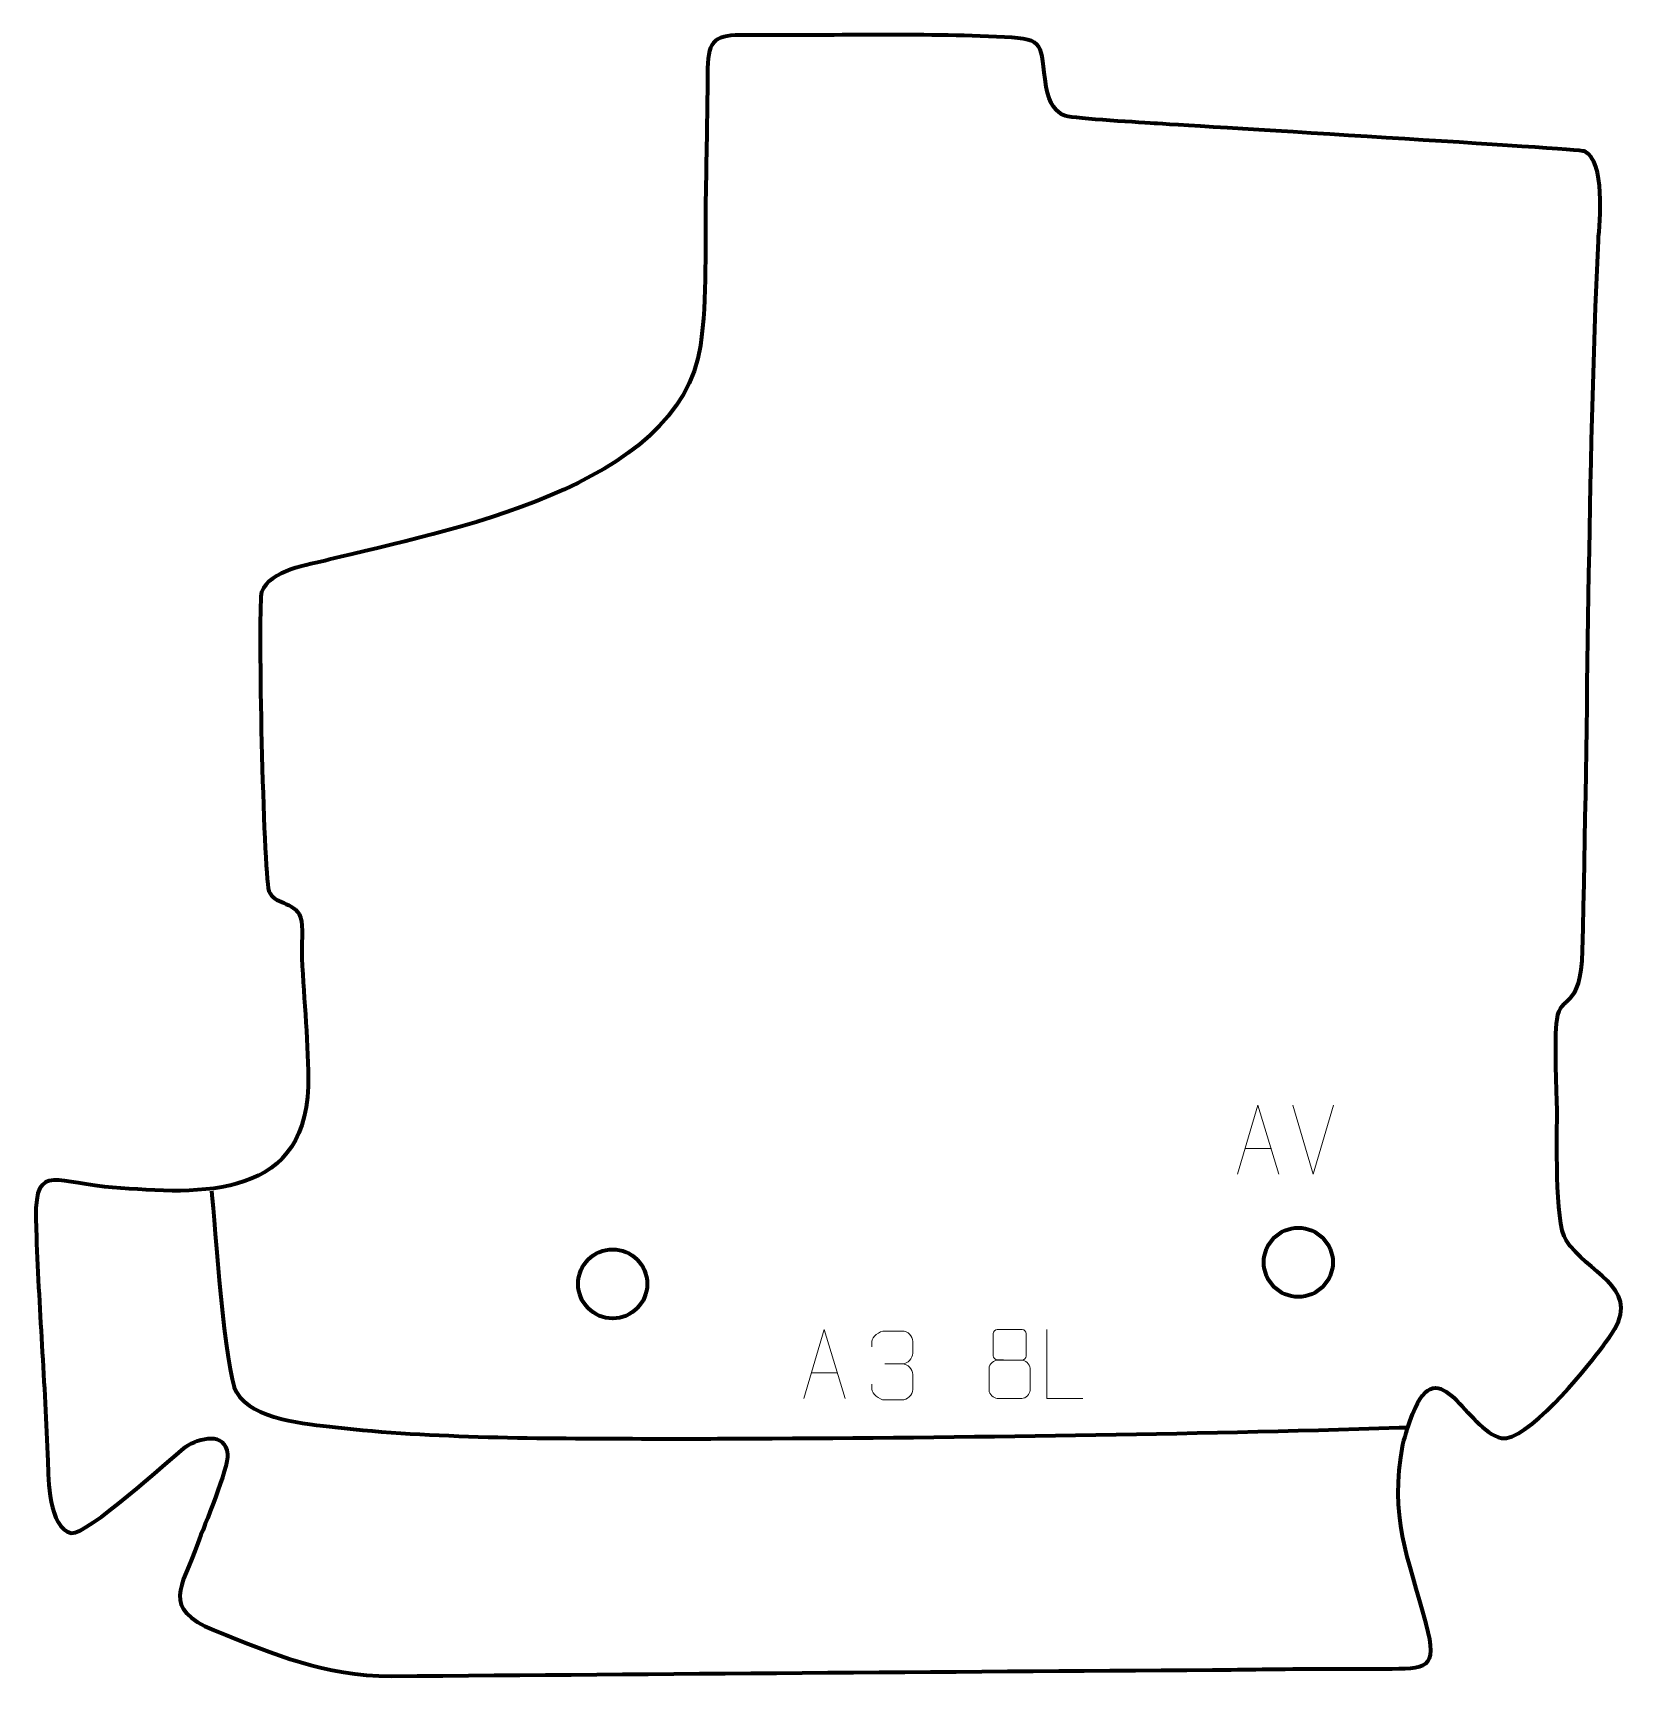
# Model space of a CAD drawing. Header units: millimetres. Extents: x 1053 to 1634, y 141 to 736.
import ezdxf

# ---------------------------------------------------------------- set-up
doc = ezdxf.new("R2010")
doc.units = ezdxf.units.MM
doc.header["$MEASUREMENT"] = 0
doc.layers.add('layer 2', color=7, linetype='Continuous')
doc.layers.add('layer 3', color=7, linetype='Continuous')

msp = doc.modelspace()

# ---------------------------------------------------------------- linework, layer by layer
at = {"layer": 'layer 2', "color": 142, "lineweight": 200}
for centre in [(1510.7843, 290.4966), (1262.6046, 282.6914)]:
    msp.add_ellipse(centre, major_axis=(0, 12.5), ratio=1, dxfattribs=at)
at = {"layer": 'layer 2', "color": 250, "lineweight": 9}
for points, knots in [([(1488.8087, 322.4194), (1488.8087, 322.4194), (1496.1797, 347.3729), (1496.1797, 347.3729), (1496.1797, 347.3729), (1496.1797, 347.3729), (1503.7496, 322.4194), (1503.7496, 322.4194)], [0, 0, 0, 0, 0.33333333, 0.33333333, 0.33333333, 0.33333333, 1, 1, 1, 1]), ([(1331.7876, 241.2111), (1331.7876, 241.2111), (1339.1586, 266.1646), (1339.1586, 266.1646), (1339.1586, 266.1646), (1339.1586, 266.1646), (1346.7285, 241.2111), (1346.7285, 241.2111)], [0, 0, 0, 0, 0.33333333, 0.33333333, 0.33333333, 0.33333333, 1, 1, 1, 1]), ([(1356.4502, 259.933), (1356.4502, 259.933), (1356.4502, 261.7902), (1356.4502, 261.7902), (1356.4502, 261.7902), (1356.4359, 263.5321), (1359.1004, 265.6502), (1361.1595, 265.6275), (1361.1595, 265.6275), (1363.2236, 265.6275), (1365.2876, 265.6275), (1367.3513, 265.6275), (1367.3513, 265.6275), (1369.5458, 265.6363), (1371.1441, 263.7895), (1371.1885, 261.8774), (1371.1885, 261.8774), (1371.1881, 260.4423), (1371.1881, 259.0072), (1371.1885, 257.5717), (1371.1885, 257.5717), (1371.1399, 255.9182), (1369.5373, 253.6882), (1367.339, 253.6982), (1367.339, 253.6982), (1369.5427, 253.687), (1371.1507, 251.8838), (1371.2047, 249.8243), (1371.2047, 249.8243), (1371.2043, 248.0396), (1371.2043, 246.2549), (1371.2047, 244.4698), (1371.2047, 244.4698), (1371.2148, 242.4084), (1369.1599, 240.6453), (1367.339, 240.6534), (1367.339, 240.6534), (1365.2737, 240.6537), (1363.2085, 240.6537), (1361.1429, 240.6534), (1361.1429, 240.6534), (1358.9743, 240.6649), (1356.4433, 243.0651), (1356.4247, 244.5269), (1356.4247, 244.5269), (1356.4247, 244.5269), (1356.4247, 246.4355), (1356.4247, 246.4355)], [0, 0, 0, 0, 0.07692308, 0.07692308, 0.07692308, 0.07692308, 0.15384615, 0.15384615, 0.15384615, 0.15384615, 0.23076923, 0.23076923, 0.23076923, 0.23076923, 0.30769231, 0.30769231, 0.30769231, 0.30769231, 0.38461538, 0.38461538, 0.38461538, 0.38461538, 0.46153846, 0.46153846, 0.46153846, 0.46153846, 0.53846154, 0.53846154, 0.53846154, 0.53846154, 0.61538462, 0.61538462, 0.61538462, 0.61538462, 0.69230769, 0.69230769, 0.69230769, 0.69230769, 0.76923077, 0.76923077, 0.76923077, 0.76923077, 0.84615385, 0.84615385, 0.84615385, 0.84615385, 1, 1, 1, 1]), ([(1400.3047, 264.6987), (1400.3047, 262.4857), (1400.3047, 258.8034), (1400.3047, 256.5901), (1400.3047, 256.5901), (1400.3197, 256.0827), (1401.1271, 255.1513), (1401.8272, 255.1525), (1401.8272, 255.1525), (1404.7971, 255.1527), (1407.7673, 255.0678), (1410.7377, 255.0675), (1410.7377, 255.0675), (1411.5348, 255.0717), (1412.2555, 255.862), (1412.2529, 256.5827), (1412.2529, 256.5827), (1412.2526, 258.7987), (1412.2526, 262.4834), (1412.2529, 264.6987), (1412.2529, 264.6987), (1412.2344, 265.4095), (1411.623, 266.1699), (1410.7891, 266.1625), (1410.7891, 266.1625), (1407.772, 266.1622), (1404.7551, 266.1622), (1401.7385, 266.1625), (1401.7385, 266.1625), (1401.1121, 266.1701), (1400.288, 265.4591), (1400.3047, 264.6987)], [0, 0, 0, 0, 0.11111111, 0.11111111, 0.11111111, 0.11111111, 0.22222222, 0.22222222, 0.22222222, 0.22222222, 0.33333333, 0.33333333, 0.33333333, 0.33333333, 0.44444444, 0.44444444, 0.44444444, 0.44444444, 0.55555556, 0.55555556, 0.55555556, 0.55555556, 0.66666667, 0.66666667, 0.66666667, 0.66666667, 0.77777778, 0.77777778, 0.77777778, 0.77777778, 1, 1, 1, 1]), ([(1432.7326, 241.211), (1432.7326, 241.211), (1419.7835, 241.211), (1419.7835, 241.211), (1419.7835, 241.211), (1419.7835, 241.211), (1419.7835, 266.1646), (1419.7835, 266.1646)], [0, 0, 0, 0, 0.33333333, 0.33333333, 0.33333333, 0.33333333, 1, 1, 1, 1]), ([(1398.8459, 252.1805), (1398.8459, 249.0097), (1398.8459, 247.3076), (1398.8459, 244.1362), (1398.8459, 244.1362), (1398.8374, 242.9143), (1400.5353, 241.2216), (1401.7879, 241.2131), (1401.7879, 241.2131), (1404.771, 241.2134), (1407.7543, 241.2134), (1410.7377, 241.2131), (1410.7377, 241.2131), (1412.061, 241.2248), (1413.6814, 242.8464), (1413.6703, 244.1456), (1413.6703, 244.1456), (1413.67, 247.3138), (1413.67, 249.0126), (1413.6703, 252.1805), (1413.6703, 252.1805), (1413.6006, 253.5609), (1412.0228, 255.1395), (1410.7174, 255.1334), (1410.7174, 255.1334), (1407.7408, 255.1331), (1404.7642, 255.1331), (1401.7879, 255.1334), (1401.7879, 255.1334), (1400.7084, 255.1398), (1398.8621, 253.5609), (1398.8459, 252.1805)], [0, 0, 0, 0, 0.11111111, 0.11111111, 0.11111111, 0.11111111, 0.22222222, 0.22222222, 0.22222222, 0.22222222, 0.33333333, 0.33333333, 0.33333333, 0.33333333, 0.44444444, 0.44444444, 0.44444444, 0.44444444, 0.55555556, 0.55555556, 0.55555556, 0.55555556, 0.66666667, 0.66666667, 0.66666667, 0.66666667, 0.77777778, 0.77777778, 0.77777778, 0.77777778, 1, 1, 1, 1])]:
    msp.add_open_spline(points, degree=3, knots=knots, dxfattribs=at)
for points in [[(1516.1682, 322.4121), (1516.1682, 322.4121), (1508.8464, 347.3657), (1508.8464, 347.3657)], [(1523.4901, 347.3657), (1523.4901, 347.3657), (1516.1683, 322.4121), (1516.1683, 322.4121)], [(1491.5313, 331.6688), (1491.5313, 331.6688), (1501.027, 331.6688), (1501.027, 331.6688)], [(1334.5102, 250.4605), (1334.5102, 250.4605), (1344.0059, 250.4605), (1344.0059, 250.4605)], [(1361.1599, 253.6878), (1361.1599, 253.6878), (1367.3563, 253.6878), (1367.3563, 253.6878)]]:
    msp.add_open_spline(points, degree=3, dxfattribs=at)
at = {"layer": 'layer 2', "color": 142, "lineweight": 158}
msp.add_open_spline([(1117.4162, 316.4262), (1118.5634, 304.1069), (1122.186, 250.7194), (1126.4378, 243.46), (1126.4378, 243.46), (1132.2728, 233.4974), (1151.6155, 231.9748), (1162.1701, 230.7744), (1162.1701, 230.7744), (1197.3315, 226.7753), (1237.5837, 226.7518), (1273.0739, 226.6442), (1273.0739, 226.6442), (1286.4078, 226.6038), (1299.741, 226.6381), (1313.0748, 226.6999), (1313.0748, 226.6999), (1390.8376, 227.0833), (1469.503, 228.1832), (1547.2328, 230.6447), (1547.2328, 230.6447), (1548.2982, 230.6785), (1549.3635, 230.7132), (1550.4288, 230.7484)], degree=3, knots=[0, 0, 0, 0, 0.14285714, 0.14285714, 0.14285714, 0.14285714, 0.28571429, 0.28571429, 0.28571429, 0.28571429, 0.42857143, 0.42857143, 0.42857143, 0.42857143, 0.57142857, 0.57142857, 0.57142857, 0.57142857, 0.71428571, 0.71428571, 0.71428571, 0.71428571, 1, 1, 1, 1], dxfattribs=at)
at = {"layer": 'layer 3', "color": 242, "lineweight": 158}
msp.add_open_spline([(1613.653, 403.4561), (1613.0854, 381.2815), (1605.6547, 388.0342), (1604.4302, 378.4705), (1604.4302, 378.4705), (1603.4409, 370.7434), (1604.2396, 354.6709), (1604.429, 346.434), (1604.429, 346.434), (1604.523, 337.0913), (1603.4711, 304.9758), (1607.6716, 298.5161), (1607.6716, 298.5161), (1615.236, 286.8835), (1634.1344, 281.4927), (1625.3483, 266.4446), (1625.3483, 266.4446), (1623.7821, 263.7622), (1621.6492, 261.0347), (1619.8028, 258.5118), (1619.8028, 258.5118), (1614.4949, 251.5976), (1593.11, 224.9598), (1584.3206, 226.8746), (1584.3206, 226.8746), (1571.6828, 229.6279), (1561.8495, 259.9722), (1552.1269, 235.5642), (1552.1269, 235.5642), (1550.6742, 231.9174), (1549.6755, 228.302), (1548.6276, 224.5295), (1548.6276, 224.5295), (1543.6368, 198.5032), (1550.5496, 183.6806), (1557.0646, 159.5669), (1557.0646, 159.5669), (1561.5827, 142.8444), (1557.1542, 143.4714), (1541.9908, 143.3228), (1541.9908, 143.3228), (1527.2331, 143.1783), (1512.5367, 143.3812), (1497.6954, 143.1594), (1497.6954, 143.1594), (1491.7145, 143.0701), (1485.7361, 142.9864), (1479.7545, 142.9385), (1479.7545, 142.9385), (1380.6892, 142.2841), (1281.6664, 141.4754), (1182.6045, 140.6697), (1182.6045, 140.6697), (1157.2839, 140.8411), (1141.3242, 148.2997), (1118.3511, 157.2624), (1118.3511, 157.2624), (1098.9815, 165.321), (1106.566, 172.4758), (1112.469, 188.8504), (1112.469, 188.8504), (1114.7018, 194.9479), (1123.6235, 216.0799), (1123.1624, 221.0406), (1123.1624, 221.0406), (1122.3844, 229.4108), (1113.0556, 227.0041), (1107.9849, 223.6474), (1107.9849, 223.6474), (1101.5571, 218.4938), (1072.4646, 191.9), (1066.6509, 192.4594), (1066.6509, 192.4594), (1058.4605, 194.3325), (1058.3785, 211.9566), (1058.1423, 218.4638), (1058.1423, 218.4638), (1057.1334, 246.5133), (1054.8769, 274.6127), (1053.8999, 302.5387), (1053.8999, 302.5387), (1052.7404, 326.9588), (1059.5727, 319.7373), (1078.625, 317.8694), (1078.625, 317.8694), (1109.7489, 315.2777), (1151.1958, 311.4016), (1152.3295, 354.1628), (1152.3295, 354.1628), (1152.6226, 369.2545), (1150.7139, 385.3343), (1150.1518, 400.6693), (1150.1518, 400.6693), (1149.855, 408.765), (1150.859, 413.7204), (1149.129, 416.5373), (1149.129, 416.5373), (1145.9401, 421.7298), (1138.9716, 420.0415), (1137.9386, 425.9305), (1137.9386, 425.9305), (1135.8823, 439.3894), (1134.1127, 529.5079), (1135.5235, 533.1166), (1135.5235, 533.1166), (1138.7275, 541.312), (1152.1808, 542.9109), (1159.9956, 544.9202), (1159.9956, 544.9202), (1201.7885, 555.3476), (1286.7519, 570.5074), (1294.4013, 622.4828), (1294.4013, 622.4828), (1296.8013, 638.7903), (1295.9503, 661.0406), (1296.2881, 678.0771), (1296.2881, 678.0771), (1296.5839, 692.9993), (1296.8163, 707.9196), (1296.958, 722.8441), (1296.958, 722.8441), (1297.0475, 733.1586), (1300.1316, 735.0005), (1310.5357, 734.871), (1310.5357, 734.871), (1341.5442, 734.5533), (1373.5094, 735.6583), (1404.3852, 734.0993), (1404.3852, 734.0993), (1419.6171, 733.3302), (1417.1641, 731.715), (1419.5317, 716.1337), (1419.5317, 716.1337), (1420.7538, 709.7755), (1423.0718, 706.9042), (1426.4459, 705.585), (1426.4459, 705.585), (1430.3342, 704.4959), (1454.7725, 703.178), (1459.8144, 702.8184), (1459.8144, 702.8184), (1476.3512, 701.6892), (1612.407, 693.6671), (1614.3389, 692.7781), (1614.3389, 692.7781), (1622.0916, 689.2109), (1619.8911, 667.4128), (1619.3738, 660.4266), (1619.3738, 660.4266), (1615.4646, 574.869), (1615.8272, 489.079), (1613.653, 403.4561)], degree=3, knots=[0, 0, 0, 0, 0.02564103, 0.02564103, 0.02564103, 0.02564103, 0.05128205, 0.05128205, 0.05128205, 0.05128205, 0.07692308, 0.07692308, 0.07692308, 0.07692308, 0.1025641, 0.1025641, 0.1025641, 0.1025641, 0.12820513, 0.12820513, 0.12820513, 0.12820513, 0.15384615, 0.15384615, 0.15384615, 0.15384615, 0.17948718, 0.17948718, 0.17948718, 0.17948718, 0.20512821, 0.20512821, 0.20512821, 0.20512821, 0.23076923, 0.23076923, 0.23076923, 0.23076923, 0.25641026, 0.25641026, 0.25641026, 0.25641026, 0.28205128, 0.28205128, 0.28205128, 0.28205128, 0.30769231, 0.30769231, 0.30769231, 0.30769231, 0.33333333, 0.33333333, 0.33333333, 0.33333333, 0.35897436, 0.35897436, 0.35897436, 0.35897436, 0.38461538, 0.38461538, 0.38461538, 0.38461538, 0.41025641, 0.41025641, 0.41025641, 0.41025641, 0.43589744, 0.43589744, 0.43589744, 0.43589744, 0.46153846, 0.46153846, 0.46153846, 0.46153846, 0.48717949, 0.48717949, 0.48717949, 0.48717949, 0.51282051, 0.51282051, 0.51282051, 0.51282051, 0.53846154, 0.53846154, 0.53846154, 0.53846154, 0.56410256, 0.56410256, 0.56410256, 0.56410256, 0.58974359, 0.58974359, 0.58974359, 0.58974359, 0.61538462, 0.61538462, 0.61538462, 0.61538462, 0.64102564, 0.64102564, 0.64102564, 0.64102564, 0.66666667, 0.66666667, 0.66666667, 0.66666667, 0.69230769, 0.69230769, 0.69230769, 0.69230769, 0.71794872, 0.71794872, 0.71794872, 0.71794872, 0.74358974, 0.74358974, 0.74358974, 0.74358974, 0.76923077, 0.76923077, 0.76923077, 0.76923077, 0.79487179, 0.79487179, 0.79487179, 0.79487179, 0.82051282, 0.82051282, 0.82051282, 0.82051282, 0.84615385, 0.84615385, 0.84615385, 0.84615385, 0.87179487, 0.87179487, 0.87179487, 0.87179487, 0.8974359, 0.8974359, 0.8974359, 0.8974359, 0.92307692, 0.92307692, 0.92307692, 0.92307692, 0.94871795, 0.94871795, 0.94871795, 0.94871795, 1, 1, 1, 1], dxfattribs=at)

doc.saveas('drawing.dxf')
